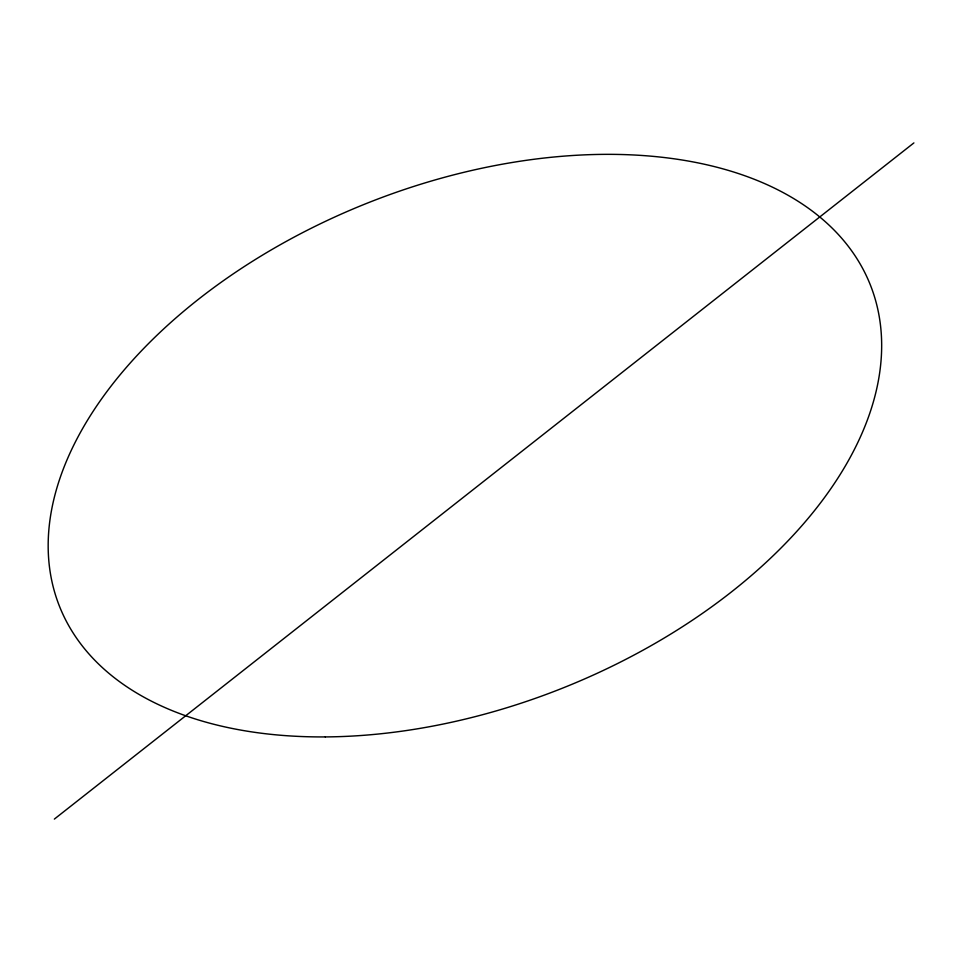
<?xml version="1.0" encoding="UTF-8"?>
<svg xmlns="http://www.w3.org/2000/svg" width="962" height="962" viewBox="0 0 962 962"><rect width="100%" height="100%" fill="white"/><g stroke="black" fill="none" stroke-linecap="round" stroke-linejoin="round"><path stroke-width="1.44" d="M54.353 819.095L913.9 142.905M325.312 736.916A436.123 261.423 -21.6 0 0 874.867 297.967A436.123 261.423 -21.6 0 0 194.601 302.333A436.123 261.423 -21.6 0 0 325.312 736.916"/></g></svg>
